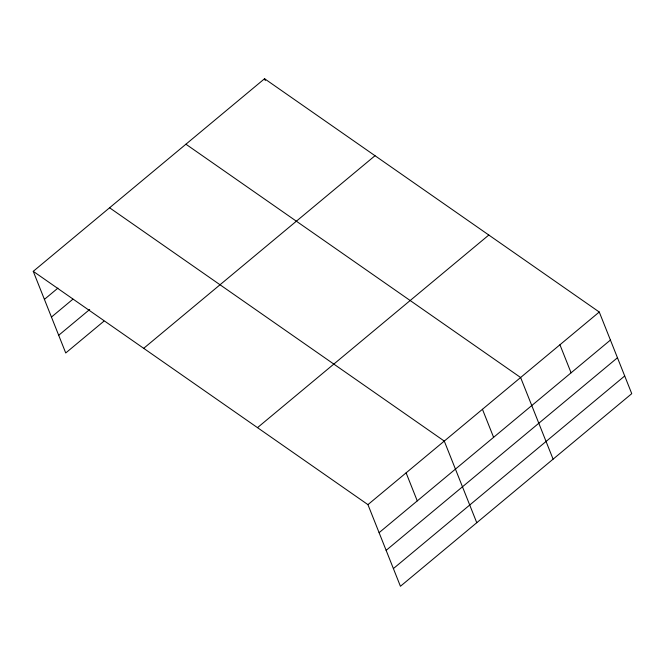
<?xml version="1.0" encoding="UTF-8"?>
<svg xmlns="http://www.w3.org/2000/svg" width="665" height="665" viewBox="0 0 665 665"><rect width="100%" height="100%" fill="white"/><g stroke="black" fill="none" stroke-linecap="round" stroke-linejoin="round"><path stroke-width="1" d="M33.25 271.337L264.57 78.728L599.265 312.026L631.75 393.663L400.43 586.272L367.936 504.635L33.25 271.337L65.735 352.974L103.906 321.195M44.405 299.375L57.922 288.12M51.446 317.064L72.917 299.184M58.695 335.285L89.709 309.466M143.698 348.327L375.018 155.718M257.496 427.645L488.817 235.036M367.936 504.635L599.265 312.026M379.1 532.673L610.42 340.064M386.132 550.362L617.461 357.753M393.389 568.583L624.709 375.974M185.926 144.214L520.612 377.512L553.097 459.149M109.584 207.779L444.278 441.078L476.763 522.707M559.938 344.769L571.094 372.807M482.449 409.291L493.605 437.329M264.57 78.728L265.318 80.598M406.107 472.857L417.263 500.886"/></g></svg>
